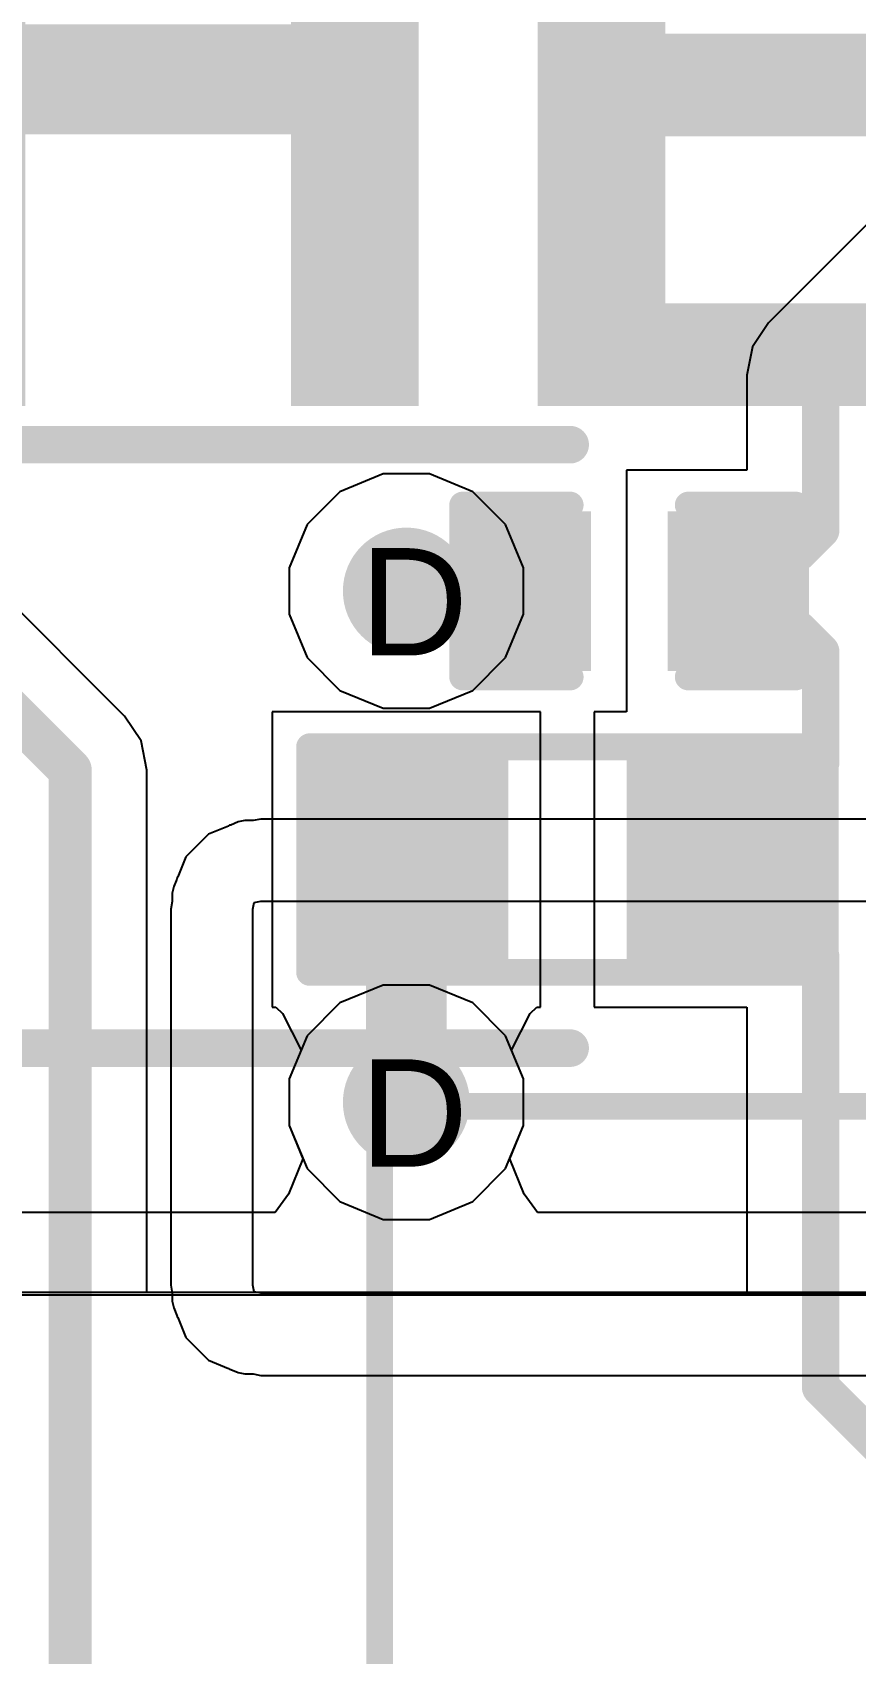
# Model space of a CAD drawing. Header units: inches. Extents: x -11 to 5428, y 0 to 5423.
# Drawn here: x 202.64 to 206.53, y 18.79 to 26.46 of the extents above; entities that cross this region are included whole.
import ezdxf

# ---------------------------------------------------------------- set-up
doc = ezdxf.new("R2010")
doc.units = ezdxf.units.IN
for name, color, linetype in [('Bottom Layer', 5, 'Continuous'), ('Drill Drawing', 1, 'Continuous'), ('GND', 16, 'Continuous'), ('PWR', 76, 'Continuous'), ('Top Layer', 1, 'Continuous'), ('Top Overlay', 2, 'Continuous'), ('Top Paste', 8, 'Continuous'), ('Top Solder', 216, 'Continuous'), ('Via Holes', 16, 'Continuous')]:
    doc.layers.add(name, color=color, linetype=linetype)
doc.styles.add('Arial', font='', dxfattribs={"height": 0.2})
doc.styles.add('Arial_Bold', font='', dxfattribs={"height": 0.2})
doc.styles.get('Arial').set_extended_font_data('Arial')
doc.styles.get('Arial_Bold').set_extended_font_data('Arial', bold=True)

# ---------------------------------------------------------------- blocks, each defined once
blk = doc.blocks.new('R___0603_368')
at = {"layer": 'Top Layer'}
for points in [[(-0.381, 0.4445), (-0.381, -0.4445), (-1.143, -0.4445), (-1.143, 0.4445)], [(1.143, 0.4445), (1.143, -0.4445), (0.381, -0.4445), (0.381, 0.4445)]]:
    blk.add_hatch(color=1, dxfattribs=at).paths.add_polyline_path(points)
at = {"layer": 'Top Paste'}
for points in [[(-0.381, 0.4445), (-0.381, -0.4445), (-1.143, -0.4445), (-1.143, 0.4445)], [(1.143, 0.4445), (1.143, -0.4445), (0.381, -0.4445), (0.381, 0.4445)]]:
    blk.add_hatch(color=8, dxfattribs=at).paths.add_polyline_path(points)
at = {"layer": 'Top Solder'}
for points in [[(-0.2794, 0.5461), (-0.2794, -0.5461), (-1.2446, -0.5461), (-1.2446, 0.5461)], [(1.2446, 0.5461), (1.2446, -0.5461), (0.2794, -0.5461), (0.2794, 0.5461)]]:
    blk.add_hatch(color=216, dxfattribs=at).paths.add_polyline_path(points)
at = {"layer": 'Top Overlay'}
for points in [[(-1.2192, 0.5334, 0.127, 0.127, 0), (-1.2192, -0.5334, 0.127, 0.127, 0)], [(1.2192, 0.5334, 0.127, 0.127, 0), (-1.2192, 0.5334, 0.127, 0.127, 0)], [(1.2192, 0.5334, 0.127, 0.127, 0), (1.2192, -0.5334, 0.127, 0.127, 0)], [(1.2192, -0.5334, 0.127, 0.127, 0), (-1.2192, -0.5334, 0.127, 0.127, 0)]]:
    blk.add_lwpolyline(points, format="xyseb", dxfattribs=at)
for points in [[(-1.2509, 0.5334, 0.0635, 0.0635, 1), (-1.1874, 0.5334, 0.0635, 0.0635, 1)], [(-1.2509, 0.5334, 0.0635, 0.0635, 1), (-1.1874, 0.5334, 0.0635, 0.0635, 1)], [(1.1875, 0.5334, 0.0635, 0.0635, 1), (1.251, 0.5334, 0.0635, 0.0635, 1)], [(1.1875, 0.5334, 0.0635, 0.0635, 1), (1.251, 0.5334, 0.0635, 0.0635, 1)], [(-1.2509, -0.5334, 0.0635, 0.0635, 1), (-1.1874, -0.5334, 0.0635, 0.0635, 1)], [(-1.2509, -0.5334, 0.0635, 0.0635, 1), (-1.1874, -0.5334, 0.0635, 0.0635, 1)], [(1.1875, -0.5334, 0.0635, 0.0635, 1), (1.251, -0.5334, 0.0635, 0.0635, 1)], [(1.1875, -0.5334, 0.0635, 0.0635, 1), (1.251, -0.5334, 0.0635, 0.0635, 1)]]:
    blk.add_lwpolyline(points, format="xyseb", close=True, dxfattribs=at)
blk = doc.blocks.new('HR911105A_372')
at = {"layer": 'Top Overlay'}
for points in [[(8, -2.605, 0.127, 0.127, 0), (8, -8.485, 0.127, 0.127, 0)], [(8, -8.485, 0.127, 0.127, 0), (-8, -8.485, 0.127, 0.127, 0)]]:
    blk.add_lwpolyline(points, format="xyseb", dxfattribs=at)
blk.add_lwpolyline([(7.9683, -8.485, 0.0635, 0.0635, 1), (8.0318, -8.485, 0.0635, 0.0635, 1)], format="xyseb", close=True, dxfattribs=at)
blk.add_lwpolyline([(7.9683, -8.485, 0.0635, 0.0635, 1), (8.0318, -8.485, 0.0635, 0.0635, 1)], format="xyseb", close=True, dxfattribs=at)
blk = doc.blocks.new('C___0402_374')
at = {"layer": 'Top Layer'}
for points in [[(-0.6985, -0.3175), (-0.6985, 0.3175), (-0.2413, 0.3175), (-0.2413, -0.3175)], [(0.2413, -0.3175), (0.2413, 0.3175), (0.6985, 0.3175), (0.6985, -0.3175)]]:
    blk.add_hatch(color=1, dxfattribs=at).paths.add_polyline_path(points)
at = {"layer": 'Top Paste'}
for points in [[(-0.6985, -0.3175), (-0.6985, 0.3175), (-0.2413, 0.3175), (-0.2413, -0.3175)], [(0.2413, -0.3175), (0.2413, 0.3175), (0.6985, 0.3175), (0.6985, -0.3175)]]:
    blk.add_hatch(color=8, dxfattribs=at).paths.add_polyline_path(points)
at = {"layer": 'Top Solder'}
for points in [[(-0.7585, -0.3775), (-0.7585, 0.3775), (-0.1813, 0.3775), (-0.1813, -0.3775)], [(0.1813, -0.3775), (0.1813, 0.3775), (0.7585, 0.3775), (0.7585, -0.3775)]]:
    blk.add_hatch(color=216, dxfattribs=at).paths.add_polyline_path(points)
at = {"layer": 'Top Overlay'}
for points in [[(-0.7874, 0.4064, 0.127, 0.127, 0), (-0.2794, 0.4064, 0.127, 0.127, 0)], [(-0.7874, -0.4064, 0.127, 0.127, 0), (-0.7874, 0.4064, 0.127, 0.127, 0)], [(0.2794, 0.4064, 0.127, 0.127, 0), (0.7874, 0.4064, 0.127, 0.127, 0)], [(0.7874, -0.4064, 0.127, 0.127, 0), (0.7874, 0.4064, 0.127, 0.127, 0)], [(-0.7874, -0.4064, 0.127, 0.127, 0), (-0.2794, -0.4064, 0.127, 0.127, 0)], [(0.2794, -0.4064, 0.127, 0.127, 0), (0.7874, -0.4064, 0.127, 0.127, 0)]]:
    blk.add_lwpolyline(points, format="xyseb", dxfattribs=at)
for points in [[(-0.8192, 0.4064, 0.0635, 0.0635, 1), (-0.7557, 0.4064, 0.0635, 0.0635, 1)], [(-0.8192, 0.4064, 0.0635, 0.0635, 1), (-0.7557, 0.4064, 0.0635, 0.0635, 1)], [(-0.3112, 0.4064, 0.0635, 0.0635, 1), (-0.2477, 0.4064, 0.0635, 0.0635, 1)], [(0.2476, 0.4064, 0.0635, 0.0635, 1), (0.3111, 0.4064, 0.0635, 0.0635, 1)], [(0.7556, 0.4064, 0.0635, 0.0635, 1), (0.8191, 0.4064, 0.0635, 0.0635, 1)], [(0.7556, 0.4064, 0.0635, 0.0635, 1), (0.8191, 0.4064, 0.0635, 0.0635, 1)], [(-0.8192, -0.4064, 0.0635, 0.0635, 1), (-0.7557, -0.4064, 0.0635, 0.0635, 1)], [(-0.8192, -0.4064, 0.0635, 0.0635, 1), (-0.7557, -0.4064, 0.0635, 0.0635, 1)], [(-0.3112, -0.4064, 0.0635, 0.0635, 1), (-0.2477, -0.4064, 0.0635, 0.0635, 1)], [(0.2476, -0.4064, 0.0635, 0.0635, 1), (0.3111, -0.4064, 0.0635, 0.0635, 1)], [(0.7556, -0.4064, 0.0635, 0.0635, 1), (0.8191, -0.4064, 0.0635, 0.0635, 1)], [(0.7556, -0.4064, 0.0635, 0.0635, 1), (0.8191, -0.4064, 0.0635, 0.0635, 1)]]:
    blk.add_lwpolyline(points, format="xyseb", close=True, dxfattribs=at)

msp = doc.modelspace()

# ---------------------------------------------------------------- hatches: boundary and pattern name
at = {"layer": 'Bottom Layer'}
h = msp.add_hatch(color=5, dxfattribs=at)
edge = h.paths.add_edge_path()
edge.add_arc((204.4082, 23.8189), 0.3, 0, 360)
h = msp.add_hatch(color=5, dxfattribs=at)
edge = h.paths.add_edge_path()
edge.add_arc((204.4082, 21.4012), 0.3, 0, 360)
at = {"layer": 'GND'}
h = msp.add_hatch(color=16, dxfattribs=at)
edge = h.paths.add_edge_path()
edge.add_arc((204.4082, 23.8189), 0.3, 0, 360)
h = msp.add_hatch(color=16, dxfattribs=at)
edge = h.paths.add_edge_path()
edge.add_arc((204.4082, 21.4012), 0.3, 0, 360)
at = {"layer": 'PWR'}
h = msp.add_hatch(color=76, dxfattribs=at)
edge = h.paths.add_edge_path()
edge.add_arc((204.4082, 23.8189), 0.3, 0, 360)
h = msp.add_hatch(color=76, dxfattribs=at)
edge = h.paths.add_edge_path()
edge.add_arc((204.4082, 21.4012), 0.3, 0, 360)
at = {"layer": 'Top Layer'}
h = msp.add_hatch(color=1, dxfattribs=at)
edge = h.paths.add_edge_path()
edge.add_arc((204.4082, 23.8189), 0.3, 0, 360)
h = msp.add_hatch(color=1, dxfattribs=at)
edge = h.paths.add_edge_path()
edge.add_arc((204.4082, 21.4012), 0.3, 0, 360)
at = {"layer": 'Via Holes'}
h = msp.add_hatch(color=7, dxfattribs=at)
edge = h.paths.add_edge_path()
edge.add_arc((204.4082, 23.8189), 0.15, 0, 360)
h = msp.add_hatch(color=7, dxfattribs=at)
edge = h.paths.add_edge_path()
edge.add_arc((204.4082, 21.4012), 0.15, 0, 360)

# ---------------------------------------------------------------- linework, layer by layer
at = {"layer": 'Bottom Layer'}
for p, q in [((204.298, 21.9552), (204.0944, 21.8709)), ((204.5184, 21.9552), (204.298, 21.9552)), ((204.722, 21.8709), (204.5184, 21.9552)), ((204.0944, 21.8709), (203.9385, 21.715)), ((204.8779, 21.715), (204.722, 21.8709)), ((203.9385, 21.715), (203.8542, 21.5114)), ((204.9622, 21.5114), (204.8779, 21.715)), ((203.8542, 21.5114), (203.8542, 21.291)), ((204.9622, 21.291), (204.9622, 21.5114)), ((203.8542, 21.291), (203.9385, 21.0874)), ((204.8779, 21.0874), (204.9622, 21.291)), ((203.9385, 21.0874), (204.0944, 20.9315)), ((204.722, 20.9315), (204.8779, 21.0874)), ((204.0944, 20.9315), (204.298, 20.8472)), ((204.5184, 20.8472), (204.722, 20.9315)), ((204.298, 20.8472), (204.5184, 20.8472)), ((220.2822, 20.5012), (185.2332, 20.5012)), ((208.4637, 20.5012), (198.3117, 20.5012))]:
    msp.add_line(p, q, dxfattribs=at)
at = {"layer": 'GND'}
for p, q in [((204.298, 21.9552), (204.0944, 21.8709)), ((204.5184, 21.9552), (204.298, 21.9552)), ((204.722, 21.8709), (204.5184, 21.9552)), ((204.0944, 21.8709), (203.9385, 21.715)), ((204.8779, 21.715), (204.722, 21.8709)), ((203.9385, 21.715), (203.8542, 21.5114)), ((204.9622, 21.5114), (204.8779, 21.715)), ((203.8542, 21.5114), (203.8542, 21.291)), ((204.9622, 21.291), (204.9622, 21.5114)), ((203.8542, 21.291), (203.9195, 21.1334)), ((204.8969, 21.1334), (204.9622, 21.291)), ((203.9195, 21.1334), (203.8505, 20.9663)), ((204.9659, 20.9663), (204.8969, 21.1334)), ((203.8505, 20.9663), (203.7873, 20.8794)), ((205.0291, 20.8794), (204.9659, 20.9663)), ((203.7873, 20.8794), (198.7884, 20.8794)), ((208.0363, 20.8794), (205.0291, 20.8794)), ((196.1234, 20.491), (208.1121, 20.491))]:
    msp.add_line(p, q, dxfattribs=at)
at = {"layer": 'PWR'}
for p, q in [((204.298, 24.3729), (204.0944, 24.2886)), ((204.5184, 24.3729), (204.298, 24.3729)), ((204.722, 24.2886), (204.5184, 24.3729)), ((204.0944, 24.2886), (203.9385, 24.1328)), ((204.8779, 24.1328), (204.722, 24.2886)), ((203.9385, 24.1328), (203.8542, 23.9291)), ((204.9622, 23.9291), (204.8779, 24.1328)), ((203.8542, 23.9291), (203.8542, 23.7088)), ((204.9622, 23.7088), (204.9622, 23.9291)), ((203.8542, 23.7088), (203.9385, 23.5051)), ((204.8779, 23.5051), (204.9622, 23.7088)), ((203.9385, 23.5051), (204.0944, 23.3493)), ((204.722, 23.3493), (204.8779, 23.5051)), ((204.0944, 23.3493), (204.298, 23.2649)), ((204.5184, 23.2649), (204.722, 23.3493)), ((204.298, 23.2649), (204.5184, 23.2649)), ((203.5675, 22.7077), (203.4731, 22.6687)), ((203.5722, 22.7109), (203.5675, 22.7077)), ((203.5778, 22.712), (203.5722, 22.7109)), ((203.6132, 22.7267), (203.5778, 22.712)), ((203.6451, 22.733), (203.6132, 22.7267)), ((203.6834, 22.733), (203.6451, 22.733)), ((203.7209, 22.7405), (203.6834, 22.733)), ((206.6898, 22.7405), (203.7209, 22.7405)), ((203.4731, 22.6687), (203.366, 22.5615)), ((203.4731, 22.6687), (203.4731, 22.6687)), ((203.366, 22.5615), (203.3269, 22.4672)), ((203.366, 22.5615), (203.366, 22.5615)), ((203.3269, 22.4672), (203.3237, 22.4624)), ((203.308, 22.4214), (203.3016, 22.3895)), ((203.3016, 22.3895), (203.3016, 22.3513)), ((203.3226, 22.4568), (203.308, 22.4214)), ((203.3237, 22.4624), (203.3226, 22.4568)), ((203.3016, 22.3513), (203.2941, 22.3138)), ((203.2941, 22.3138), (203.2941, 20.5361)), ((203.6826, 22.3138), (203.689, 22.3457)), ((203.6826, 20.5361), (203.6826, 22.3138)), ((203.689, 22.3457), (203.7209, 22.352)), ((203.7209, 22.352), (206.8507, 22.352)), ((203.2941, 20.5361), (203.3016, 20.4986)), ((203.3016, 20.4986), (203.3016, 20.4603)), ((203.689, 20.5042), (203.6826, 20.5361)), ((203.7209, 20.4978), (203.689, 20.5042)), ((208.4603, 20.4978), (203.7209, 20.4978)), ((203.3016, 20.4603), (203.308, 20.4284)), ((203.308, 20.4284), (203.3226, 20.393)), ((203.3226, 20.393), (203.3237, 20.3874)), ((203.3237, 20.3874), (203.3269, 20.3827)), ((203.3269, 20.3827), (203.366, 20.2883)), ((203.366, 20.2883), (203.366, 20.2883)), ((203.366, 20.2883), (203.4731, 20.1812)), ((203.4731, 20.1812), (203.4731, 20.1812)), ((203.4731, 20.1812), (203.5675, 20.1421)), ((203.5675, 20.1421), (203.5722, 20.1389)), ((203.5722, 20.1389), (203.5778, 20.1378)), ((203.5778, 20.1378), (203.6132, 20.1232)), ((203.6132, 20.1232), (203.6451, 20.1168)), ((203.6451, 20.1168), (203.6834, 20.1168)), ((203.6834, 20.1168), (203.7209, 20.1093)), ((203.7209, 20.1093), (208.0019, 20.1093))]:
    msp.add_line(p, q, dxfattribs=at)
at = {"layer": 'Top Layer'}
for p, q in [((203.0754, 23.2277), (196.9152, 29.3879)), ((208.2014, 27.1688), (206.1204, 25.0877)), ((206.1204, 25.0877), (206.0446, 24.9743)), ((206.0446, 24.9743), (206.018, 24.8405)), ((206.018, 24.8405), (206.018, 24.3905)), ((206.018, 24.3905), (205.4496, 24.3905)), ((205.4496, 24.3905), (205.4496, 23.2475)), ((205.0432, 23.2475), (203.7732, 23.2475)), ((203.7732, 23.2475), (203.7732, 21.8505)), ((205.0432, 21.8505), (205.0432, 23.2475)), ((205.4496, 23.2475), (205.2972, 23.2475)), ((205.2972, 23.2475), (205.2972, 21.8505)), ((203.154, 23.1101), (203.0754, 23.2277)), ((203.0754, 23.2277), (203.0754, 23.2277)), ((203.1816, 22.9714), (203.154, 23.1101)), ((203.1816, 20.5012), (203.1816, 22.9714)), ((203.7732, 21.8505), (203.7915, 21.8505)), ((203.7915, 21.8505), (203.8232, 21.8213)), ((204.9932, 21.8213), (205.025, 21.8505)), ((205.025, 21.8505), (205.0432, 21.8505)), ((205.2972, 21.8505), (206.018, 21.8505)), ((206.018, 21.8505), (206.018, 20.5012)), ((203.8232, 21.8213), (203.9105, 21.6473)), ((204.9059, 21.6473), (204.9932, 21.8213)), ((203.9105, 21.6473), (203.8542, 21.5114)), ((204.9622, 21.5114), (204.9059, 21.6473)), ((203.8542, 21.5114), (203.8542, 21.291)), ((204.9622, 21.291), (204.9622, 21.5114)), ((203.8542, 21.291), (203.9385, 21.0874)), ((204.8779, 21.0874), (204.9622, 21.291)), ((203.9385, 21.0874), (204.0944, 20.9315)), ((204.722, 20.9315), (204.8779, 21.0874)), ((204.0944, 20.9315), (204.298, 20.8472)), ((204.5184, 20.8472), (204.722, 20.9315)), ((204.298, 20.8472), (204.5184, 20.8472)), ((220.2822, 20.5012), (185.2332, 20.5012)), ((206.018, 20.5012), (203.1816, 20.5012))]:
    msp.add_line(p, q, dxfattribs=at)
for points in [[(196.6589, 29.1315, 0.2032, 0.2032, 0), (202.819, 22.9714, 0.2032, 0.2032, 0)], [(206.3676, 24.8405, 0.1778, 0.1778, 0), (208.5511, 27.024, 0.1778, 0.1778, 0)], [(206.3676, 24.1074, 0.1778, 0.1778, 0), (206.3676, 24.8405, 0.1778, 0.1778, 0)], [(206.2635, 24.0033, 0.1778, 0.1778, 0), (206.3676, 24.1074, 0.1778, 0.1778, 0)], [(205.9322, 23.8636, 0.1778, 0.1778, 0), (206.0719, 24.0033, 0.1778, 0.1778, 0)], [(206.0719, 24.0033, 0.1778, 0.1778, 0), (206.2635, 24.0033, 0.1778, 0.1778, 0)], [(204.4082, 23.8189, 0.254, 0.254, 0), (204.9924, 23.8189, 0.254, 0.254, 0)], [(205.9322, 23.8189, 0.1778, 0.1778, 0), (205.9322, 23.8636, 0.1778, 0.1778, 0)], [(205.9322, 23.7743, 0.1778, 0.1778, 0), (205.9322, 23.8189, 0.1778, 0.1778, 0)], [(205.9322, 23.7743, 0.1778, 0.1778, 0), (206.0719, 23.6346, 0.1778, 0.1778, 0)], [(206.0719, 23.6346, 0.1778, 0.1778, 0), (206.2635, 23.6346, 0.1778, 0.1778, 0)], [(206.2635, 23.6346, 0.1778, 0.1778, 0), (206.3676, 23.5304, 0.1778, 0.1778, 0)], [(206.3676, 23.0087, 0.1778, 0.1778, 0), (206.3676, 23.5304, 0.1778, 0.1778, 0)], [(206.2635, 22.9045, 0.1778, 0.1778, 0), (206.3676, 23.0087, 0.1778, 0.1778, 0)], [(202.819, 12.4762, 0.2032, 0.2032, 0), (202.819, 22.9714, 0.2032, 0.2032, 0)], [(205.9322, 22.6124, 0.1778, 0.1778, 0), (206.2243, 22.9045, 0.1778, 0.1778, 0)], [(206.2243, 22.9045, 0.1778, 0.1778, 0), (206.2635, 22.9045, 0.1778, 0.1778, 0)], [(204.4082, 21.4012, 0.381, 0.381, 0), (204.4082, 22.5489, 0.381, 0.381, 0)], [(205.9322, 22.5489, 0.1778, 0.1778, 0), (205.9322, 22.6124, 0.1778, 0.1778, 0)], [(205.9322, 22.4854, 0.1778, 0.1778, 0), (205.9322, 22.5489, 0.1778, 0.1778, 0)], [(205.9322, 22.4854, 0.1778, 0.1778, 0), (206.2243, 22.1933, 0.1778, 0.1778, 0)], [(206.2243, 22.1933, 0.1778, 0.1778, 0), (206.2635, 22.1933, 0.1778, 0.1778, 0)], [(206.2635, 22.1933, 0.1778, 0.1778, 0), (206.3676, 22.0892, 0.1778, 0.1778, 0)], [(206.3676, 20.0536, 0.1778, 0.1778, 0), (206.3676, 22.0892, 0.1778, 0.1778, 0)], [(206.3676, 20.0536, 0.1778, 0.1778, 0), (208.0541, 18.3672, 0.1778, 0.1778, 0)]]:
    msp.add_lwpolyline(points, format="xyseb", dxfattribs=at)
for points in [[(206.3232, 24.8405, 0.0889, 0.0889, 1), (206.4121, 24.8405, 0.0889, 0.0889, 1)], [(206.3232, 24.8405, 0.0889, 0.0889, 1), (206.4121, 24.8405, 0.0889, 0.0889, 1)], [(206.3232, 24.1074, 0.0889, 0.0889, 1), (206.4121, 24.1074, 0.0889, 0.0889, 1)], [(206.3232, 24.1074, 0.0889, 0.0889, 1), (206.4121, 24.1074, 0.0889, 0.0889, 1)], [(206.0275, 24.0033, 0.0889, 0.0889, 1), (206.1164, 24.0033, 0.0889, 0.0889, 1)], [(206.0275, 24.0033, 0.0889, 0.0889, 1), (206.1164, 24.0033, 0.0889, 0.0889, 1)], [(206.219, 24.0033, 0.0889, 0.0889, 1), (206.3079, 24.0033, 0.0889, 0.0889, 1)], [(206.219, 24.0033, 0.0889, 0.0889, 1), (206.3079, 24.0033, 0.0889, 0.0889, 1)], [(204.3447, 23.8189, 0.127, 0.127, 1), (204.4717, 23.8189, 0.127, 0.127, 1)], [(204.9289, 23.8189, 0.127, 0.127, 1), (205.0559, 23.8189, 0.127, 0.127, 1)], [(205.8878, 23.8636, 0.0889, 0.0889, 1), (205.9767, 23.8636, 0.0889, 0.0889, 1)], [(205.8878, 23.8636, 0.0889, 0.0889, 1), (205.9767, 23.8636, 0.0889, 0.0889, 1)], [(205.8878, 23.8189, 0.0889, 0.0889, 1), (205.9767, 23.8189, 0.0889, 0.0889, 1)], [(205.8878, 23.8189, 0.0889, 0.0889, 1), (205.9767, 23.8189, 0.0889, 0.0889, 1)], [(205.8878, 23.7743, 0.0889, 0.0889, 1), (205.9767, 23.7743, 0.0889, 0.0889, 1)], [(205.8878, 23.7743, 0.0889, 0.0889, 1), (205.9767, 23.7743, 0.0889, 0.0889, 1)], [(206.0275, 23.6346, 0.0889, 0.0889, 1), (206.1164, 23.6346, 0.0889, 0.0889, 1)], [(206.0275, 23.6346, 0.0889, 0.0889, 1), (206.1164, 23.6346, 0.0889, 0.0889, 1)], [(206.219, 23.6346, 0.0889, 0.0889, 1), (206.3079, 23.6346, 0.0889, 0.0889, 1)], [(206.219, 23.6346, 0.0889, 0.0889, 1), (206.3079, 23.6346, 0.0889, 0.0889, 1)], [(206.3232, 23.5304, 0.0889, 0.0889, 1), (206.4121, 23.5304, 0.0889, 0.0889, 1)], [(206.3232, 23.5304, 0.0889, 0.0889, 1), (206.4121, 23.5304, 0.0889, 0.0889, 1)], [(206.3232, 23.0087, 0.0889, 0.0889, 1), (206.4121, 23.0087, 0.0889, 0.0889, 1)], [(206.3232, 23.0087, 0.0889, 0.0889, 1), (206.4121, 23.0087, 0.0889, 0.0889, 1)], [(202.7682, 22.9714, 0.1016, 0.1016, 1), (202.8698, 22.9714, 0.1016, 0.1016, 1)], [(202.7682, 22.9714, 0.1016, 0.1016, 1), (202.8698, 22.9714, 0.1016, 0.1016, 1)], [(206.1799, 22.9045, 0.0889, 0.0889, 1), (206.2688, 22.9045, 0.0889, 0.0889, 1)], [(206.1799, 22.9045, 0.0889, 0.0889, 1), (206.2688, 22.9045, 0.0889, 0.0889, 1)], [(206.219, 22.9045, 0.0889, 0.0889, 1), (206.3079, 22.9045, 0.0889, 0.0889, 1)], [(206.219, 22.9045, 0.0889, 0.0889, 1), (206.3079, 22.9045, 0.0889, 0.0889, 1)], [(204.313, 22.5489, 0.1905, 0.1905, 1), (204.5035, 22.5489, 0.1905, 0.1905, 1)], [(205.8878, 22.6124, 0.0889, 0.0889, 1), (205.9767, 22.6124, 0.0889, 0.0889, 1)], [(205.8878, 22.6124, 0.0889, 0.0889, 1), (205.9767, 22.6124, 0.0889, 0.0889, 1)], [(205.8878, 22.5489, 0.0889, 0.0889, 1), (205.9767, 22.5489, 0.0889, 0.0889, 1)], [(205.8878, 22.5489, 0.0889, 0.0889, 1), (205.9767, 22.5489, 0.0889, 0.0889, 1)], [(205.8878, 22.4854, 0.0889, 0.0889, 1), (205.9767, 22.4854, 0.0889, 0.0889, 1)], [(205.8878, 22.4854, 0.0889, 0.0889, 1), (205.9767, 22.4854, 0.0889, 0.0889, 1)], [(206.1799, 22.1933, 0.0889, 0.0889, 1), (206.2688, 22.1933, 0.0889, 0.0889, 1)], [(206.1799, 22.1933, 0.0889, 0.0889, 1), (206.2688, 22.1933, 0.0889, 0.0889, 1)], [(206.219, 22.1933, 0.0889, 0.0889, 1), (206.3079, 22.1933, 0.0889, 0.0889, 1)], [(206.219, 22.1933, 0.0889, 0.0889, 1), (206.3079, 22.1933, 0.0889, 0.0889, 1)], [(206.3232, 22.0892, 0.0889, 0.0889, 1), (206.4121, 22.0892, 0.0889, 0.0889, 1)], [(206.3232, 22.0892, 0.0889, 0.0889, 1), (206.4121, 22.0892, 0.0889, 0.0889, 1)], [(204.313, 21.4012, 0.1905, 0.1905, 1), (204.5035, 21.4012, 0.1905, 0.1905, 1)], [(206.3232, 20.0536, 0.0889, 0.0889, 1), (206.4121, 20.0536, 0.0889, 0.0889, 1)], [(206.3232, 20.0536, 0.0889, 0.0889, 1), (206.4121, 20.0536, 0.0889, 0.0889, 1)]]:
    msp.add_lwpolyline(points, format="xyseb", close=True, dxfattribs=at)
at = {"layer": 'Top Overlay'}
for points in [[(198.9168, 24.511, 0.1778, 0.1778, 0), (205.1829, 24.511, 0.1778, 0.1778, 0)], [(198.9168, 21.6573, 0.1778, 0.1778, 0), (205.1829, 21.6573, 0.1778, 0.1778, 0)]]:
    msp.add_lwpolyline(points, format="xyseb", dxfattribs=at)
for points in [[(205.1384, 24.511, 0.0889, 0.0889, 1), (205.2273, 24.511, 0.0889, 0.0889, 1)], [(205.1384, 21.6573, 0.0889, 0.0889, 1), (205.2273, 21.6573, 0.0889, 0.0889, 1)]]:
    msp.add_lwpolyline(points, format="xyseb", close=True, dxfattribs=at)

# ---------------------------------------------------------------- block references
msp.add_blockref('C___0402_374', (205.4623, 23.819))
at = {"rotation": 180}
for name, p in [('R___0603_368', (205.1702, 22.549)), ('HR911105A_372', (212.2822, 12.897))]:
    msp.add_blockref(name, p, dxfattribs=at)

# ---------------------------------------------------------------- texts
at = {"layer": 'Drill Drawing', "style": 'Arial'}
for p in [(204.1881, 23.5142), (204.1881, 21.0965)]:
    msp.add_text('D', height=0.508, dxfattribs=at).set_placement(p)
at = {"layer": 'Top Overlay', "style": 'Arial_Bold'}
msp.add_text(' IN     ETHERCAT    OUT', height=2.999999, dxfattribs=at).set_placement((185.1914, 24.6934))

doc.saveas('drawing.dxf')
